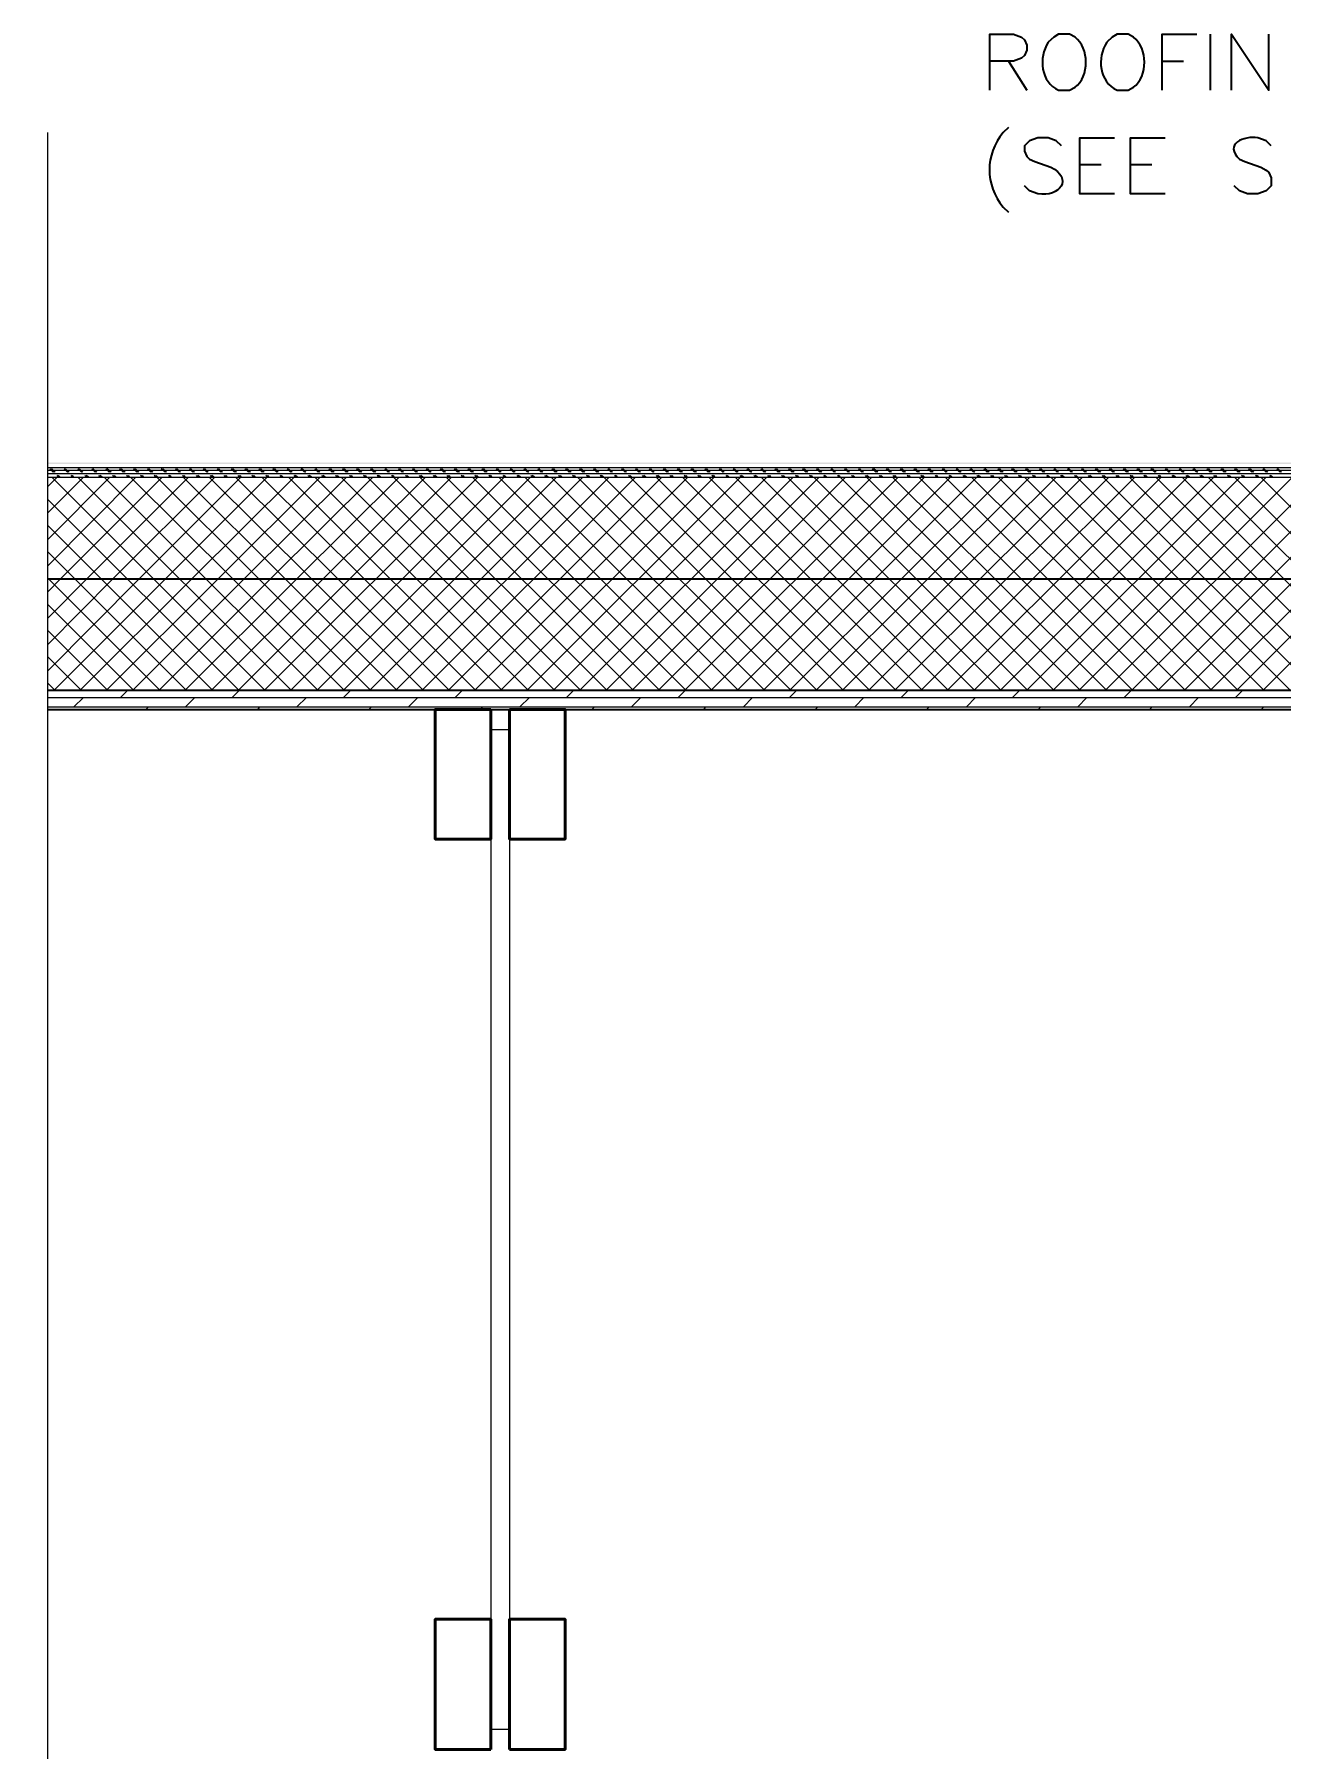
# Model space of a CAD drawing. Header units: inches. Extents: x 5 to 516, y -193 to 129.
# Drawn here: x 362.588 to 365.387, y -33.555 to -29.705 of the extents above; entities that cross this region are included whole.
import ezdxf

# ---------------------------------------------------------------- set-up
doc = ezdxf.new("R2010")
doc.units = ezdxf.units.IN
doc.header["$MEASUREMENT"] = 0
doc.layers.add('PDF5_Geometry', color=7, linetype='Continuous')
doc.layers.add('PDF5_Solid Fills', color=7, linetype='Continuous')

msp = doc.modelspace()

# ---------------------------------------------------------------- hatches: boundary and pattern name
at = {"layer": 'PDF5_Solid Fills', "transparency": 33554559}
msp.add_hatch(color=256, dxfattribs=at).paths.add_polyline_path([(368.2121414, -30.6678983), (368.2121414, -30.6656761), (362.6176964, -30.6656762), (362.6176964, -30.6678983)])

# ---------------------------------------------------------------- linework, layer by layer
at = {"layer": 'PDF5_Geometry', "lineweight": 35}
for points in [[(364.7299193, -29.8301206), (364.7299193, -29.7045651), (364.7832526, -29.7045651), (364.8010304, -29.7112317), (364.8076971, -29.7167873), (364.8132526, -29.7290095), (364.8132526, -29.7401206), (364.8076971, -29.7523428), (364.8010304, -29.7578984), (364.7832526, -29.7645651), (364.7299193, -29.7645651)], [(364.9210298, -29.7112312), (364.9088075, -29.7045645), (364.8843631, -29.7045645), (364.873252, -29.7112312), (364.8610298, -29.7223423)], [(365.0521412, -29.7112312), (365.039919, -29.7045645), (365.0154745, -29.7045645), (365.0043634, -29.7112312), (364.9921412, -29.7223423)], [(365.1165861, -29.8301206), (365.1165861, -29.7045651), (365.1943638, -29.7045651)], [(365.224364, -29.7045645), (365.224364, -29.8301201)], [(365.272141, -29.8301206), (365.272141, -29.7045651), (365.3554743, -29.8301206), (365.3554743, -29.7045651)], [(364.7721409, -29.7645643), (364.813252, -29.8301199)], [(365.1165861, -29.7645643), (365.1643638, -29.7645643)], [(364.8843631, -29.8301201), (364.9088075, -29.8301201), (364.9210298, -29.8234534)], [(365.0154745, -29.8301201), (365.039919, -29.8301201), (365.0521412, -29.8234534)], [(364.7721409, -29.913454), (364.7599187, -29.9245651)], [(364.8910306, -29.9545645), (364.8788084, -29.9434534), (364.8610306, -29.9367868), (364.8376973, -29.9367868), (364.8188084, -29.9434534), (364.8076973, -29.9545645), (364.8076973, -29.9667868), (364.8132528, -29.979009), (364.8188084, -29.9845645), (364.8310306, -29.9901201), (364.8665862, -30.0023423)], [(365.009919, -30.0623425), (364.9321412, -30.0623425), (364.9321412, -29.9367869), (365.009919, -29.9367869)], [(365.1232522, -30.0623425), (365.0454744, -30.0623425), (365.0454744, -29.9367869), (365.1232522, -29.9367869)], [(365.3610308, -29.9545645), (365.3499196, -29.9434534), (365.3310308, -29.9367868)], [(365.2899196, -29.9845645), (365.3021419, -29.9901201), (365.3376974, -30.0023423), (365.3499196, -30.009009), (365.3554752, -30.0145645), (365.3610308, -30.0267868), (365.3610308, -30.0445645), (365.3499196, -30.0556757), (365.3310308, -30.0623423), (365.3076974, -30.0623423), (365.2899196, -30.0556757), (365.2776974, -30.0445645)], [(364.9321412, -29.9967873), (364.979919, -29.9967873)], [(365.0454744, -29.9967873), (365.0932522, -29.9967873)], [(364.8376973, -30.0623423), (364.8188084, -30.0556757), (364.8076973, -30.0445645)], [(364.7599187, -30.0923429), (364.7721409, -30.103454)], [(368.2121414, -30.9267868), (362.6176964, -30.9267868)], [(368.2121414, -31.2190091), (368.2121414, -31.1767869), (362.6176964, -31.1767869)], [(362.6176969, -31.2190096), (368.2121419, -31.2190096)]]:
    msp.add_lwpolyline(points, dxfattribs=at)
at = {"layer": 'PDF5_Geometry', "lineweight": 15}
for points in [[(362.6176969, -45.1545658), (362.6176969, -37.112343), (362.7121414, -37.0834541), (362.5276969, -37.0512321), (362.6176969, -37.0178984), (362.6176969, -29.9245649)], [(362.6176969, -30.6978982), (368.2121419, -30.6978982), (368.2121419, -30.6767871), (362.6176969, -30.6767871)], [(362.6176969, -30.6823422), (368.2121419, -30.6823422)], [(362.6299187, -30.6867875), (362.6221409, -30.6790098)], [(362.6321408, -30.6867875), (362.624363, -30.6790098)], [(362.6343629, -30.6867875), (362.6265851, -30.6790098)], [(362.6621407, -30.6867875), (362.6543629, -30.6790098)], [(362.6632518, -30.6867875), (362.655474, -30.6790098)], [(362.6654739, -30.6867875), (362.6576961, -30.6790098)], [(362.6932517, -30.6867875), (362.6854739, -30.6790098)], [(362.6943639, -30.6867875), (362.6865861, -30.6790098)], [(362.696586, -30.6867875), (362.6888082, -30.6790098)], [(362.7243638, -30.6867875), (362.716586, -30.6790098)], [(362.7265859, -30.6867875), (362.7188081, -30.6790098)], [(362.727697, -30.6867875), (362.7199192, -30.6790098)], [(362.7554748, -30.6867875), (362.747697, -30.6790098)], [(362.7576969, -30.6867875), (362.7499191, -30.6790098)], [(362.759919, -30.6867875), (362.7510301, -30.6790098)], [(362.7865857, -30.6867875), (362.778808, -30.6790098)], [(362.7888079, -30.6867875), (362.7810301, -30.6790098)], [(362.79103, -30.6867875), (362.7832522, -30.6790098)], [(362.8176967, -30.6867875), (362.8099189, -30.6790098)], [(362.8199189, -30.6867875), (362.8121411, -30.6790098)], [(362.822141, -30.6867875), (362.8143632, -30.6790098)], [(362.8488077, -30.6867875), (362.8410299, -30.6790098)], [(362.8510298, -30.6867875), (362.8432521, -30.6790098)], [(362.853252, -30.6867875), (362.8454742, -30.6790098)], [(362.8810297, -30.6867875), (362.8721409, -30.6790098)], [(362.8821408, -30.6867875), (362.874363, -30.6790098)], [(362.8843629, -30.6867875), (362.8765852, -30.6790098)], [(362.9121407, -30.6867875), (362.9043629, -30.6790098)], [(362.9132518, -30.6867875), (362.905474, -30.6790098)], [(362.9154739, -30.6867875), (362.9076961, -30.6790098)], [(362.9432517, -30.6867875), (362.9354739, -30.6790098)], [(362.9454738, -30.6867875), (362.9365849, -30.6790098)], [(362.946586, -30.6867875), (362.9388082, -30.6790098)], [(362.9743638, -30.6867875), (362.966586, -30.6790098)], [(362.9765859, -30.6867875), (362.9688082, -30.6790098)], [(362.977697, -30.6867875), (362.9699192, -30.6790098)], [(363.0054748, -30.6867875), (362.997697, -30.6790098)], [(363.0076969, -30.6867875), (362.9999191, -30.6790098)], [(363.009919, -30.6867875), (363.0010302, -30.6790098)], [(363.0365858, -30.6867875), (363.028808, -30.6790098)], [(363.0388079, -30.6867875), (363.0310301, -30.6790098)], [(363.04103, -30.6867875), (363.0332522, -30.6790098)], [(363.0676967, -30.6867875), (363.059919, -30.6790098)], [(363.0699189, -30.6867875), (363.0621411, -30.6790098)], [(363.072141, -30.6867875), (363.0643632, -30.6790098)], [(363.0988077, -30.6867875), (363.0910299, -30.6790098)], [(363.1010298, -30.6867875), (363.0932521, -30.6790098)], [(363.103252, -30.6867875), (363.0954742, -30.6790098)], [(363.1310298, -30.6867875), (363.1221409, -30.6790098)], [(363.1321408, -30.6867875), (363.124363, -30.6790098)], [(363.134363, -30.6867875), (363.1265852, -30.6790098)], [(363.1621407, -30.6867875), (363.154363, -30.6790098)], [(363.1632518, -30.6867875), (363.155474, -30.6790098)], [(363.1654739, -30.6867875), (363.1576962, -30.6790098)], [(363.1932517, -30.6867875), (363.1854739, -30.6790098)], [(363.1954738, -30.6867875), (363.186585, -30.6790098)], [(363.196586, -30.6867875), (363.1888083, -30.6790098)], [(363.2243638, -30.6867875), (363.216586, -30.6790098)], [(363.226586, -30.6867875), (363.2188082, -30.6790098)], [(363.227697, -30.6867875), (363.2199192, -30.6790098)], [(363.2554748, -30.6867875), (363.247697, -30.6790098)], [(363.2576969, -30.6867875), (363.2499192, -30.6790098)], [(363.2599191, -30.6867875), (363.2521413, -30.6790098)], [(363.2865858, -30.6867875), (363.278808, -30.6790098)], [(363.2888079, -30.6867875), (363.2810301, -30.6790098)], [(363.29103, -30.6867875), (363.2832523, -30.6790098)], [(363.3176968, -30.6867875), (363.309919, -30.6790098)], [(363.3199189, -30.6867875), (363.3121411, -30.6790098)], [(363.322141, -30.6867875), (363.3143632, -30.6790098)], [(363.3488077, -30.6867875), (363.34103, -30.6790098)], [(363.3510299, -30.6867875), (363.3432521, -30.6790098)], [(363.353252, -30.6867875), (363.3454742, -30.6790098)], [(363.3810298, -30.6867875), (363.373252, -30.6790098)], [(363.3821408, -30.6867875), (363.3743631, -30.6790098)], [(363.384363, -30.6867875), (363.3765852, -30.6790098)], [(363.4121408, -30.6867875), (363.404363, -30.6790098)], [(363.4132518, -30.6867875), (363.405474, -30.6790098)], [(363.415474, -30.6867875), (363.4076962, -30.6790098)], [(363.4432517, -30.6867875), (363.435474, -30.6790098)], [(363.4454739, -30.6867875), (363.4376961, -30.6790098)], [(363.4465861, -30.6867875), (363.4388083, -30.6790098)], [(363.4743638, -30.6867875), (363.4665861, -30.6790098)], [(363.476586, -30.6867875), (363.4688082, -30.6790098)], [(363.477697, -30.6867875), (363.4699193, -30.6790098)], [(363.5054748, -30.6867875), (363.497697, -30.6790098)], [(363.507697, -30.6867875), (363.4999192, -30.6790098)], [(363.5099191, -30.6867875), (363.5021413, -30.6790098)], [(363.5365858, -30.6867875), (363.528808, -30.6790098)], [(363.5388079, -30.6867875), (363.5310302, -30.6790098)], [(363.5410301, -30.6867875), (363.5332523, -30.6790098)], [(363.5676968, -30.6867875), (363.559919, -30.6790098)], [(363.5699189, -30.6867875), (363.5621411, -30.6790098)], [(363.572141, -30.6867875), (363.5643633, -30.6790098)], [(363.5988078, -30.6867875), (363.59103, -30.6790098)], [(363.6010299, -30.6867875), (363.5932521, -30.6790098)], [(363.603252, -30.6867875), (363.5954742, -30.6790098)], [(363.6310298, -30.6867875), (363.623252, -30.6790098)], [(363.6321409, -30.6867875), (363.6243631, -30.6790098)], [(363.634363, -30.6867875), (363.6265852, -30.6790098)], [(363.6621408, -30.6867875), (363.654363, -30.6790098)], [(363.6632518, -30.6867875), (363.6554741, -30.6790098)], [(363.665474, -30.6867875), (363.6576962, -30.6790098)], [(363.6932518, -30.6867875), (363.685474, -30.6790098)], [(363.6954739, -30.6867875), (363.6876961, -30.6790098)], [(363.6965861, -30.6867875), (363.6888083, -30.6790098)], [(363.7243639, -30.6867875), (363.7165861, -30.6790098)], [(363.726586, -30.6867875), (363.7188082, -30.6790098)], [(363.7276971, -30.6867875), (363.7199193, -30.6790098)], [(363.7554748, -30.6867875), (363.7476971, -30.6790098)], [(363.757697, -30.6867875), (363.7499192, -30.6790098)], [(363.7599191, -30.6867875), (363.7521413, -30.6790098)], [(363.7865858, -30.6867875), (363.778808, -30.6790098)], [(363.788808, -30.6867875), (363.7810302, -30.6790098)], [(363.7910301, -30.6867875), (363.7832523, -30.6790098)], [(363.8176968, -30.6867875), (363.809919, -30.6790098)], [(363.8199189, -30.6867875), (363.8121412, -30.6790098)], [(363.8221411, -30.6867875), (363.8143633, -30.6790098)], [(363.8488078, -30.6867875), (363.84103, -30.6790098)], [(363.8510299, -30.6867875), (363.8432521, -30.6790098)], [(363.853252, -30.6867875), (363.8454743, -30.6790098)], [(363.8810298, -30.6867875), (363.873252, -30.6790098)], [(363.8821409, -30.6867875), (363.8743631, -30.6790098)], [(363.884363, -30.6867875), (363.8765852, -30.6790098)], [(363.9121408, -30.6867875), (363.904363, -30.6790098)], [(363.9132519, -30.6867875), (363.9054741, -30.6790098)], [(363.915474, -30.6867875), (363.9076962, -30.6790098)], [(363.9432518, -30.6867875), (363.935474, -30.6790098)], [(363.9454739, -30.6867875), (363.9376961, -30.6790098)], [(363.9465861, -30.6867875), (363.9388083, -30.6790098)], [(363.9743639, -30.6867875), (363.9665861, -30.6790098)], [(363.976586, -30.6867875), (363.9688082, -30.6790098)], [(363.9776971, -30.6867875), (363.9699193, -30.6790098)], [(364.0054749, -30.6867875), (363.9976971, -30.6790098)], [(364.007697, -30.6867875), (363.9999192, -30.6790098)], [(364.0099191, -30.6867875), (364.0021413, -30.6790098)], [(364.0365858, -30.6867875), (364.0288081, -30.6790098)], [(364.038808, -30.6867875), (364.0310302, -30.6790098)], [(364.0410301, -30.6867875), (364.0332523, -30.6790098)], [(364.0676968, -30.6867875), (364.059919, -30.6790098)], [(364.069919, -30.6867875), (364.0621412, -30.6790098)], [(364.0721411, -30.6867875), (364.0643633, -30.6790098)], [(364.0988078, -30.6867875), (364.09103, -30.6790098)], [(364.1010299, -30.6867875), (364.0932522, -30.6790098)], [(364.1032521, -30.6867875), (364.0954743, -30.6790098)], [(364.1310298, -30.6867875), (364.1232521, -30.6790098)], [(364.1321409, -30.6867875), (364.1243631, -30.6790098)], [(364.134363, -30.6867875), (364.1265853, -30.6790098)], [(364.1621408, -30.6867875), (364.154363, -30.6790098)], [(364.1632519, -30.6867875), (364.1554741, -30.6790098)], [(364.165474, -30.6867875), (364.1576962, -30.6790098)], [(364.1932518, -30.6867875), (364.185474, -30.6790098)], [(364.1954739, -30.6867875), (364.1876962, -30.6790098)], [(364.1965861, -30.6867875), (364.1888083, -30.6790098)], [(364.2243639, -30.6867875), (364.2165861, -30.6790098)], [(364.226586, -30.6867875), (364.2188083, -30.6790098)], [(364.2276971, -30.6867875), (364.2199193, -30.6790098)], [(364.2554749, -30.6867875), (364.2476971, -30.6790098)], [(364.257697, -30.6867875), (364.2499192, -30.6790098)], [(364.2599191, -30.6867875), (364.2521414, -30.6790098)], [(364.2865859, -30.6867875), (364.2788081, -30.6790098)], [(364.288808, -30.6867875), (364.2810302, -30.6790098)], [(364.2910301, -30.6867875), (364.2832523, -30.6790098)], [(364.3176968, -30.6867875), (364.3099191, -30.6790098)], [(364.319919, -30.6867875), (364.3121412, -30.6790098)], [(364.3221411, -30.6867875), (364.3143633, -30.6790098)], [(364.3488078, -30.6867875), (364.34103, -30.6790098)], [(364.3510299, -30.6867875), (364.3432522, -30.6790098)], [(364.3532521, -30.6867875), (364.3454743, -30.6790098)], [(364.3810299, -30.6867875), (364.3732521, -30.6790098)], [(364.3821409, -30.6867875), (364.3743631, -30.6790098)], [(364.3843631, -30.6867875), (364.3765853, -30.6790098)], [(364.4121408, -30.6867875), (364.4043631, -30.6790098)], [(364.4132519, -30.6867875), (364.4054741, -30.6790098)], [(364.415474, -30.6867875), (364.4076963, -30.6790098)], [(364.4432518, -30.6867875), (364.435474, -30.6790098)], [(364.4454739, -30.6867875), (364.4376962, -30.6790098)], [(364.4465861, -30.6867875), (364.4388084, -30.6790098)], [(364.4743639, -30.6867875), (364.4665861, -30.6790098)], [(364.4765861, -30.6867875), (364.4688083, -30.6790098)], [(364.4788082, -30.6867875), (364.4699193, -30.6790098)], [(364.5054749, -30.6867875), (364.4976971, -30.6790098)], [(364.507697, -30.6867875), (364.4999193, -30.6790098)], [(364.5099192, -30.6867875), (364.5021414, -30.6790098)], [(364.5365859, -30.6867875), (364.5288081, -30.6790098)], [(364.538808, -30.6867875), (364.5310302, -30.6790098)], [(364.5410301, -30.6867875), (364.5332524, -30.6790098)], [(364.5676969, -30.6867875), (364.5599191, -30.6790098)], [(364.569919, -30.6867875), (364.5621412, -30.6790098)], [(364.5721411, -30.6867875), (364.5643633, -30.6790098)], [(364.5988078, -30.6867875), (364.5910301, -30.6790098)], [(364.60103, -30.6867875), (364.5932522, -30.6790098)], [(364.6032521, -30.6867875), (364.5954743, -30.6790098)], [(364.6310299, -30.6867875), (364.6232521, -30.6790098)], [(364.6321409, -30.6867875), (364.6243632, -30.6790098)], [(364.6343631, -30.6867875), (364.6265853, -30.6790098)], [(364.6621409, -30.6867875), (364.6543631, -30.6790098)], [(364.6643641, -30.6867875), (364.6554752, -30.6790098)], [(364.6654741, -30.6867875), (364.6576963, -30.6790098)], [(364.6932518, -30.6867875), (364.6854741, -30.6790098)], [(364.695474, -30.6867875), (364.6876962, -30.6790098)], [(364.6965862, -30.6867875), (364.6888084, -30.6790098)], [(364.7243639, -30.6867875), (364.7165862, -30.6790098)], [(364.7265861, -30.6867875), (364.7188083, -30.6790098)], [(364.7288082, -30.6867875), (364.7199193, -30.6790098)], [(364.7554749, -30.6867875), (364.7476971, -30.6790098)], [(364.7576971, -30.6867875), (364.7499193, -30.6790098)], [(364.7599192, -30.6867875), (364.7521414, -30.6790098)], [(364.7865859, -30.6867875), (364.7788081, -30.6790098)], [(364.788808, -30.6867875), (364.7810303, -30.6790098)], [(364.7910302, -30.6867875), (364.7832524, -30.6790098)], [(364.8176969, -30.6867875), (364.8099191, -30.6790098)], [(364.819919, -30.6867875), (364.8121412, -30.6790098)], [(364.8221411, -30.6867875), (364.8143634, -30.6790098)], [(364.8499189, -30.6867875), (364.84103, -30.6790098)], [(364.85103, -30.6867875), (364.8432522, -30.6790098)], [(364.8532521, -30.6867875), (364.8454743, -30.6790098)], [(364.8810299, -30.6867875), (364.8732521, -30.6790098)], [(364.882141, -30.6867875), (364.8743632, -30.6790098)], [(364.8843631, -30.6867875), (364.8765853, -30.6790098)], [(364.9121409, -30.6867875), (364.9043631, -30.6790098)], [(364.9143641, -30.6867875), (364.9054753, -30.6790098)], [(364.9154741, -30.6867875), (364.9076963, -30.6790098)], [(364.9432519, -30.6867875), (364.9354741, -30.6790098)], [(364.945474, -30.6867875), (364.9376962, -30.6790098)], [(364.9465862, -30.6867875), (364.9388084, -30.6790098)], [(364.974364, -30.6867875), (364.9665862, -30.6790098)], [(364.9765861, -30.6867875), (364.9688083, -30.6790098)], [(364.9788082, -30.6867875), (364.9710305, -30.6790098)], [(365.0054749, -30.6867875), (364.9976972, -30.6790098)], [(365.0076971, -30.6867875), (364.9999193, -30.6790098)], [(365.0099192, -30.6867875), (365.0021414, -30.6790098)], [(365.0365859, -30.6867875), (365.0288081, -30.6790098)], [(365.0388081, -30.6867875), (365.0310303, -30.6790098)], [(365.0410302, -30.6867875), (365.0332524, -30.6790098)], [(365.0676969, -30.6867875), (365.0599191, -30.6790098)], [(365.069919, -30.6867875), (365.0621413, -30.6790098)], [(365.0721412, -30.6867875), (365.0643634, -30.6790098)], [(365.0999189, -30.6867875), (365.0910301, -30.6790098)], [(365.10103, -30.6867875), (365.0932522, -30.6790098)], [(365.1032521, -30.6867875), (365.0954744, -30.6790098)], [(365.1310299, -30.6867875), (365.1232521, -30.6790098)], [(365.132141, -30.6867875), (365.1243632, -30.6790098)], [(365.1343631, -30.6867875), (365.1265853, -30.6790098)], [(365.1621409, -30.6867875), (365.1543631, -30.6790098)], [(365.1643642, -30.6867875), (365.1565864, -30.6790098)], [(365.1654741, -30.6867875), (365.1576963, -30.6790098)], [(365.1932519, -30.6867875), (365.1854741, -30.6790098)], [(365.195474, -30.6867875), (365.1876962, -30.6790098)], [(365.1965862, -30.6867875), (365.1888084, -30.6790098)], [(365.224364, -30.6867875), (365.2165862, -30.6790098)], [(365.2265861, -30.6867875), (365.2188083, -30.6790098)], [(365.2288082, -30.6867875), (365.2210305, -30.6790098)], [(365.255475, -30.6867875), (365.2476972, -30.6790098)], [(365.2576971, -30.6867875), (365.2499193, -30.6790098)], [(365.2599192, -30.6867875), (365.2521414, -30.6790098)], [(365.2865859, -30.6867875), (365.2788082, -30.6790098)], [(365.2888081, -30.6867875), (365.2810303, -30.6790098)], [(365.2910302, -30.6867875), (365.2832524, -30.6790098)], [(365.3176969, -30.6867875), (365.3099191, -30.6790098)], [(365.3199191, -30.6867875), (365.3121413, -30.6790098)], [(365.3221412, -30.6867875), (365.3143634, -30.6790098)], [(365.349919, -30.6867875), (365.3421412, -30.6790098)], [(365.35103, -30.6867875), (365.3432523, -30.6790098)], [(365.3532522, -30.6867875), (365.3454744, -30.6790098)], [(365.3810299, -30.6867875), (365.3732522, -30.6790098)], [(365.382141, -30.6867875), (365.3743632, -30.6790098)], [(365.3843631, -30.6867875), (365.3765854, -30.6790098)], [(362.6176969, -30.6901196), (368.2121419, -30.6901196)], [(362.6176969, -31.132342), (362.8221414, -30.9267864), (363.0510303, -30.6978975)], [(362.6176969, -31.0734532), (362.7632525, -30.9267865), (362.9921414, -30.6978976)], [(362.6176969, -31.0145644), (362.7043636, -30.9267867), (362.9332525, -30.6978978)], [(362.6176969, -30.9556757), (362.6454747, -30.9267868), (362.8743636, -30.6978979)], [(362.6176969, -30.8967869), (362.8154747, -30.697898)], [(362.6176969, -30.8378982), (362.7565858, -30.6978982)], [(362.6176969, -30.7778983), (362.6976969, -30.6978983)], [(362.6176969, -30.7190096), (362.638808, -30.6978985)], [(363.1054741, -31.1767869), (362.6265852, -30.6978979)], [(362.6310297, -31.1767869), (363.1099187, -30.6978979)], [(362.6421415, -30.6978982), (362.6388082, -30.6945649)], [(362.6443636, -30.6978982), (362.6399192, -30.6945649)], [(362.6454747, -30.6978982), (362.6421414, -30.6945649)], [(362.6732525, -30.6978982), (362.6699192, -30.6945649)], [(362.6754746, -30.6978982), (362.6710302, -30.6945649)], [(362.6765857, -30.6978982), (362.6732524, -30.6945649)], [(363.164364, -31.1767869), (362.6854751, -30.6978979)], [(362.6899185, -31.1767869), (362.9399185, -30.9267868), (363.1699185, -30.6978979)], [(362.7043635, -30.6978982), (362.7010301, -30.6945649)], [(362.7065856, -30.6978982), (362.7032523, -30.6945649)], [(362.7088077, -30.6978982), (362.7043633, -30.6945649)], [(362.7354744, -30.6978982), (362.7321411, -30.6945649)], [(362.7376966, -30.6978982), (362.7343632, -30.6945649)], [(362.7399187, -30.6978982), (362.7354743, -30.6945649)], [(363.2243638, -31.1767869), (362.9732527, -30.9267868), (362.7443638, -30.6978979)], [(362.7488072, -31.1767869), (362.9988073, -30.9267868), (363.2288073, -30.6978979)], [(362.7665854, -30.6978982), (362.7632521, -30.6945649)], [(362.7688076, -30.6978982), (362.7654742, -30.6945649)], [(362.7710297, -30.6978982), (362.7676964, -30.6945649)], [(362.7976964, -30.6978982), (362.7943631, -30.6945649)], [(362.7999185, -30.6978982), (362.7965852, -30.6945649)], [(362.8021407, -30.6978982), (362.7988073, -30.6945649)], [(363.2832526, -31.1767869), (363.0332526, -30.9267868), (362.8032525, -30.6978979)], [(362.8076971, -31.1767869), (363.0576971, -30.9267868), (363.2876972, -30.6978979)], [(362.8299184, -30.6978982), (362.825474, -30.6945649)], [(362.8310306, -30.6978982), (362.8276973, -30.6945649)], [(362.8332528, -30.6978982), (362.8299194, -30.6945649)], [(362.8610306, -30.6978982), (362.8565861, -30.6945649)], [(362.8621405, -30.6978982), (362.8588072, -30.6945649)], [(362.8643638, -30.6978982), (362.8610304, -30.6945649)], [(363.3421413, -31.1767869), (363.0921413, -30.9267868), (362.8621413, -30.6978979)], [(362.8665859, -31.1767869), (363.1165859, -30.9267868), (363.3465859, -30.6978979)], [(362.8921415, -30.6978982), (362.8888082, -30.6945649)], [(362.8943637, -30.6978982), (362.8899192, -30.6945649)], [(362.8954747, -30.6978982), (362.8921414, -30.6945649)], [(362.9232525, -30.6978982), (362.9199192, -30.6945649)], [(363.4010301, -31.1767869), (363.1510301, -30.9267868), (362.9210301, -30.6978979)], [(362.9254746, -30.6978982), (362.9210302, -30.6945649)], [(362.9265857, -30.6978982), (362.9232524, -30.6945649)], [(362.9254746, -31.1767869), (363.1754747, -30.9267868), (363.4054747, -30.6978979)], [(362.9543635, -30.6978982), (362.9510302, -30.6945649)], [(362.9565856, -30.6978982), (362.9532523, -30.6945649)], [(362.9588078, -30.6978982), (362.9543633, -30.6945649)], [(363.4599189, -31.1767869), (363.2099188, -30.9267868), (362.9799188, -30.6978979)], [(362.9854745, -30.6978982), (362.9821411, -30.6945649)], [(362.9876966, -30.6978982), (362.9843633, -30.6945649)], [(362.9843634, -31.1767869), (363.2343634, -30.9267868), (363.4643634, -30.6978979)], [(362.9899187, -30.6978982), (362.9854743, -30.6945649)], [(363.0165854, -30.6978982), (363.0132521, -30.6945649)], [(363.0188076, -30.6978982), (363.0154742, -30.6945649)], [(363.0210297, -30.6978982), (363.0176964, -30.6945649)], [(363.5188076, -31.1767869), (363.2688076, -30.9267868), (363.0388076, -30.6978979)], [(363.0476964, -30.6978982), (363.0443631, -30.6945649)], [(363.0443632, -31.1767869), (363.5232522, -30.6978979)], [(363.0499186, -30.6978982), (363.0465852, -30.6945649)], [(363.0521407, -30.6978982), (363.0488074, -30.6945649)], [(363.0799185, -30.6978982), (363.075474, -30.6945649)], [(363.0810307, -30.6978982), (363.0776973, -30.6945649)], [(363.0832528, -30.6978982), (363.0799195, -30.6945649)], [(363.5776964, -31.1767869), (363.3276964, -30.9267868), (363.0976963, -30.6978979)], [(363.103252, -31.1767869), (363.5821409, -30.6978979)], [(363.1110306, -30.6978982), (363.1065861, -30.6945649)], [(363.1121405, -30.6978982), (363.1088072, -30.6945649)], [(363.1143638, -30.6978982), (363.1110304, -30.6945649)], [(363.1421416, -30.6978982), (363.1388082, -30.6945649)], [(363.1443637, -30.6978982), (363.1399192, -30.6945649)], [(363.1454747, -30.6978982), (363.1421414, -30.6945649)], [(363.6365863, -31.1767869), (363.1576973, -30.6978979)], [(363.1621407, -31.1767869), (363.6410297, -30.6978979)], [(363.1732525, -30.6978982), (363.1699192, -30.6945649)], [(363.1754747, -30.6978982), (363.1710302, -30.6945649)], [(363.1776968, -30.6978982), (363.1732523, -30.6945649)], [(363.2043635, -30.6978982), (363.2010302, -30.6945649)], [(363.2065856, -30.6978982), (363.2032523, -30.6945649)], [(363.2088078, -30.6978982), (363.2043633, -30.6945649)], [(363.6954739, -31.1767869), (363.2165849, -30.6978979)], [(363.2210295, -31.1767869), (363.6999184, -30.6978979)], [(363.2354745, -30.6978982), (363.2321412, -30.6945649)], [(363.2376966, -30.6978982), (363.2343633, -30.6945649)], [(363.2399187, -30.6978982), (363.2354743, -30.6945649)], [(363.2665855, -30.6978982), (363.2632521, -30.6945649)], [(363.2688076, -30.6978982), (363.2654743, -30.6945649)], [(363.2710297, -30.6978982), (363.2676964, -30.6945649)], [(363.7543638, -31.1767869), (363.2754748, -30.6978979)], [(363.2799194, -31.1767869), (363.7588083, -30.6978979)], [(363.2976964, -30.6978982), (363.2943631, -30.6945649)], [(363.2999186, -30.6978982), (363.2965852, -30.6945649)], [(363.3021407, -30.6978982), (363.2988074, -30.6945649)], [(363.3299185, -30.6978982), (363.325474, -30.6945649)], [(363.3310307, -30.6978982), (363.3276973, -30.6945649)], [(363.3332528, -30.6978982), (363.3299195, -30.6945649)], [(363.8132525, -31.1767869), (363.3343636, -30.6978979)], [(363.3388081, -31.1767869), (363.8176971, -30.6978979)], [(363.3610306, -30.6978982), (363.3565861, -30.6945649)], [(363.3632527, -30.6978982), (363.3588083, -30.6945649)], [(363.3643638, -30.6978982), (363.3610305, -30.6945649)], [(363.3921416, -30.6978982), (363.3888082, -30.6945649)], [(363.3943637, -30.6978982), (363.3899193, -30.6945649)], [(363.3954748, -30.6978982), (363.3921414, -30.6945649)], [(363.8721413, -31.1767869), (363.3932523, -30.6978979)], [(363.3976969, -31.1767869), (363.8765858, -30.6978979)], [(363.4232525, -30.6978982), (363.4199192, -30.6945649)], [(363.4254747, -30.6978982), (363.4210302, -30.6945649)], [(363.4276968, -30.6978982), (363.4232524, -30.6945649)], [(363.4543635, -30.6978982), (363.4510302, -30.6945649)], [(363.9310301, -31.1767869), (363.4521411, -30.6978979)], [(363.4565857, -30.6978982), (363.4532523, -30.6945649)], [(363.4588078, -30.6978982), (363.4543633, -30.6945649)], [(363.4565857, -31.1767869), (363.9354746, -30.6978979)], [(363.4854745, -30.6978982), (363.4821412, -30.6945649)], [(363.4876966, -30.6978982), (363.4843633, -30.6945649)], [(363.4899188, -30.6978982), (363.4854743, -30.6945649)], [(363.9899188, -31.1767869), (363.5110299, -30.6978979)], [(363.5165855, -30.6978982), (363.5132521, -30.6945649)], [(363.5188076, -30.6978982), (363.5154743, -30.6945649)], [(363.5154744, -31.1767869), (363.9943634, -30.6978979)], [(363.5210297, -30.6978982), (363.5176964, -30.6945649)], [(363.5488075, -30.6978982), (363.5443631, -30.6945649)], [(363.5499186, -30.6978982), (363.5465853, -30.6945649)], [(363.5521407, -30.6978982), (363.5488074, -30.6945649)], [(364.0488076, -31.1767869), (363.5699186, -30.6978979)], [(363.5743632, -31.1767869), (364.0532521, -30.6978979)], [(363.5799185, -30.6978982), (363.5754741, -30.6945649)], [(363.5810307, -30.6978982), (363.5776974, -30.6945649)], [(363.5832528, -30.6978982), (363.5799195, -30.6945649)], [(363.6110306, -30.6978982), (363.6065862, -30.6945649)], [(363.6132527, -30.6978982), (363.6088083, -30.6945649)], [(363.6143638, -30.6978982), (363.6110305, -30.6945649)], [(364.1076963, -31.1767869), (363.6288074, -30.6978979)], [(363.6332519, -31.1767869), (364.1121409, -30.6978979)], [(363.6421416, -30.6978982), (363.6388083, -30.6945649)], [(363.6443637, -30.6978982), (363.6399193, -30.6945649)], [(363.6454748, -30.6978982), (363.6421415, -30.6945649)], [(363.6732526, -30.6978982), (363.6699192, -30.6945649)], [(363.6754747, -30.6978982), (363.6710303, -30.6945649)], [(363.6776968, -30.6978982), (363.6732524, -30.6945649)], [(364.1665862, -31.1767869), (363.6876973, -30.6978979)], [(363.6921418, -31.1767869), (364.1710308, -30.6978979)], [(363.7043635, -30.6978982), (363.7010302, -30.6945649)], [(363.7065857, -30.6978982), (363.7032523, -30.6945649)], [(363.7088078, -30.6978982), (363.7043634, -30.6945649)], [(363.7354745, -30.6978982), (363.7321412, -30.6945649)], [(363.7376967, -30.6978982), (363.7343633, -30.6945649)], [(363.7399188, -30.6978982), (363.7354743, -30.6945649)], [(364.225475, -31.1767869), (363.746586, -30.6978979)], [(363.7510294, -31.1767869), (364.2299184, -30.6978979)], [(363.7665855, -30.6978982), (363.7632522, -30.6945649)], [(363.7688076, -30.6978982), (363.7654743, -30.6945649)], [(363.7710298, -30.6978982), (363.7676964, -30.6945649)], [(363.7988075, -30.6978982), (363.7943631, -30.6945649)], [(363.7999186, -30.6978982), (363.7965853, -30.6945649)], [(363.8021407, -30.6978982), (363.7988074, -30.6945649)], [(364.2843637, -31.1767869), (363.8054748, -30.6978979)], [(363.8099193, -31.1767869), (364.2888083, -30.6978979)], [(363.8299185, -30.6978982), (363.8254741, -30.6945649)], [(363.8310307, -30.6978982), (363.8276974, -30.6945649)], [(363.8332529, -30.6978982), (363.8299195, -30.6945649)], [(363.8610306, -30.6978982), (363.8565862, -30.6945649)], [(363.8632528, -30.6978982), (363.8588083, -30.6945649)], [(363.8643638, -30.6978982), (363.8610305, -30.6945649)], [(364.3432525, -31.1767869), (363.8643635, -30.6978979)], [(363.8688081, -31.1767869), (364.347697, -30.6978979)], [(363.8921416, -30.6978982), (363.8888083, -30.6945649)], [(363.8943637, -30.6978982), (363.8899193, -30.6945649)], [(363.8954748, -30.6978982), (363.8921415, -30.6945649)], [(363.9232526, -30.6978982), (363.9199193, -30.6945649)], [(363.9254747, -30.6978982), (363.9210303, -30.6945649)], [(364.4021412, -31.1767869), (363.9232523, -30.6978979)], [(363.9276969, -30.6978982), (363.9232524, -30.6945649)], [(363.9276969, -31.1767869), (364.4065858, -30.6978979)], [(363.9543636, -30.6978982), (363.9510302, -30.6945649)], [(363.9565857, -30.6978982), (363.9532524, -30.6945649)], [(363.9588078, -30.6978982), (363.9543634, -30.6945649)], [(364.46103, -31.1767869), (363.9821411, -30.6978979)], [(363.9854745, -30.6978982), (363.9821412, -30.6945649)], [(363.9876967, -30.6978982), (363.9843633, -30.6945649)], [(363.9899188, -30.6978982), (363.9854744, -30.6945649)], [(363.9865856, -31.1767869), (364.4654746, -30.6978979)], [(364.0165855, -30.6978982), (364.0132522, -30.6945649)], [(364.0188077, -30.6978982), (364.0154743, -30.6945649)], [(364.0210298, -30.6978982), (364.0176965, -30.6945649)], [(364.5199188, -31.1767869), (364.0410298, -30.6978979)], [(364.0488076, -30.6978982), (364.0443631, -30.6945649)], [(364.0454744, -31.1767869), (364.5243633, -30.6978979)], [(364.0499186, -30.6978982), (364.0465853, -30.6945649)], [(364.0521408, -30.6978982), (364.0488074, -30.6945649)], [(364.0799185, -30.6978982), (364.0754741, -30.6945649)], [(364.0810307, -30.6978982), (364.0776974, -30.6945649)], [(364.0832529, -30.6978982), (364.0799195, -30.6945649)], [(364.5788075, -31.1767869), (364.0999186, -30.6978979)], [(364.1043631, -31.1767869), (364.5832521, -30.6978979)], [(364.1110307, -30.6978982), (364.1065862, -30.6945649)], [(364.1132528, -30.6978982), (364.1088083, -30.6945649)], [(364.1143639, -30.6978982), (364.1110305, -30.6945649)], [(364.1421416, -30.6978982), (364.1388083, -30.6945649)], [(364.1443638, -30.6978982), (364.1399193, -30.6945649)], [(364.1454748, -30.6978982), (364.1421415, -30.6945649)], [(364.6376963, -31.1767869), (364.1588073, -30.6978979)], [(364.1632519, -31.1767869), (364.6421408, -30.6978979)], [(364.1732526, -30.6978982), (364.1699193, -30.6945649)], [(364.1754747, -30.6978982), (364.1721414, -30.6945649)], [(364.1776969, -30.6978982), (364.1732524, -30.6945649)], [(364.2043636, -30.6978982), (364.2010303, -30.6945649)], [(364.2065857, -30.6978982), (364.2032524, -30.6945649)], [(364.2088079, -30.6978982), (364.2043634, -30.6945649)], [(364.6965862, -31.1767869), (364.2176972, -30.6978979)], [(364.2221418, -31.1767869), (364.7010307, -30.6978979)], [(364.2354746, -30.6978982), (364.2321412, -30.6945649)], [(364.2376967, -30.6978982), (364.2343634, -30.6945649)], [(364.2399188, -30.6978982), (364.2365855, -30.6945649)], [(364.2665855, -30.6978982), (364.2632522, -30.6945649)], [(364.2688077, -30.6978982), (364.2654743, -30.6945649)], [(364.2710298, -30.6978982), (364.2676965, -30.6945649)], [(364.7554749, -31.1767869), (364.276586, -30.6978979)], [(364.2810305, -31.1767869), (364.5310306, -30.9267868), (364.7610306, -30.6978979)], [(364.2988076, -30.6978982), (364.2943631, -30.6945649)], [(364.2999187, -30.6978982), (364.2965853, -30.6945649)], [(364.3021408, -30.6978982), (364.2988075, -30.6945649)], [(364.3299186, -30.6978982), (364.3254741, -30.6945649)], [(364.3310308, -30.6978982), (364.3276974, -30.6945649)], [(364.3332529, -30.6978982), (364.3299196, -30.6945649)], [(364.8154747, -31.1767869), (364.5654747, -30.9267868), (364.3354747, -30.6978979)], [(364.3399193, -31.1767869), (364.5899193, -30.9267868), (364.8199193, -30.6978979)], [(364.3610307, -30.6978982), (364.3576973, -30.6945649)], [(364.3632528, -30.6978982), (364.3588084, -30.6945649)], [(364.3643639, -30.6978982), (364.3610305, -30.6945649)], [(364.3921417, -30.6978982), (364.3888083, -30.6945649)], [(364.3943638, -30.6978982), (364.3899193, -30.6945649)], [(364.3954748, -30.6978982), (364.3921415, -30.6945649)], [(364.8743635, -31.1767869), (364.6243635, -30.9267868), (364.3943635, -30.6978979)], [(364.398808, -31.1767869), (364.6488081, -30.9267868), (364.8788081, -30.6978979)], [(364.4232526, -30.6978982), (364.4199193, -30.6945649)], [(364.4254748, -30.6978982), (364.4221414, -30.6945649)], [(364.4276969, -30.6978982), (364.4232524, -30.6945649)], [(364.4543636, -30.6978982), (364.4510303, -30.6945649)], [(364.9332523, -31.1767869), (364.6832522, -30.9267868), (364.4532522, -30.6978979)], [(364.4565857, -30.6978982), (364.4532524, -30.6945649)], [(364.4588079, -30.6978982), (364.4543634, -30.6945649)], [(364.4576968, -31.1767869), (364.7076968, -30.9267868), (364.9376968, -30.6978979)], [(364.4854746, -30.6978982), (364.4821413, -30.6945649)], [(364.4876967, -30.6978982), (364.4843634, -30.6945649)], [(364.4899188, -30.6978982), (364.4865855, -30.6945649)], [(364.992141, -31.1767869), (364.742141, -30.9267868), (364.512141, -30.6978979)], [(364.5165856, -30.6978982), (364.5132522, -30.6945649)], [(364.5188077, -30.6978982), (364.5154744, -30.6945649)], [(364.5165856, -31.1767869), (364.7665856, -30.9267868), (364.9965856, -30.6978979)], [(364.5210298, -30.6978982), (364.5176965, -30.6945649)], [(364.5488076, -30.6978982), (364.5443632, -30.6945649)], [(364.5499187, -30.6978982), (364.5465853, -30.6945649)], [(364.5521408, -30.6978982), (364.5488075, -30.6945649)], [(365.0510298, -31.1767869), (364.8010298, -30.9267868), (364.5710297, -30.6978979)], [(364.5799186, -30.6978982), (364.5754741, -30.6945649)], [(364.5754743, -31.1767869), (364.8254743, -30.9267868), (365.0554744, -30.6978979)], [(364.5810308, -30.6978982), (364.5776974, -30.6945649)], [(364.5832529, -30.6978982), (364.5799196, -30.6945649)], [(364.6110307, -30.6978982), (364.6076974, -30.6945649)], [(364.6132528, -30.6978982), (364.6088084, -30.6945649)], [(364.6143639, -30.6978982), (364.6110306, -30.6945649)], [(365.1099185, -31.1767869), (364.8599185, -30.9267868), (364.6299185, -30.6978979)], [(364.6343631, -31.1767869), (364.8854742, -30.9267868), (365.1143631, -30.6978979)], [(364.6421417, -30.6978982), (364.6388083, -30.6945649)], [(364.6443638, -30.6978982), (364.6399194, -30.6945649)], [(364.6454749, -30.6978982), (364.6421415, -30.6945649)], [(364.6732526, -30.6978982), (364.6699193, -30.6945649)], [(364.6754748, -30.6978982), (364.6721414, -30.6945649)], [(364.6776969, -30.6978982), (364.6732525, -30.6945649)], [(365.1688084, -31.1767869), (364.9188084, -30.9267868), (364.6888084, -30.6978979)], [(364.694364, -31.1767869), (365.173253, -30.6978979)], [(364.7043636, -30.6978982), (364.7010303, -30.6945649)], [(364.7065858, -30.6978982), (364.7032524, -30.6945649)], [(364.7088079, -30.6978982), (364.7043634, -30.6945649)], [(364.7354746, -30.6978982), (364.7321413, -30.6945649)], [(364.7376967, -30.6978982), (364.7343634, -30.6945649)], [(364.7399189, -30.6978982), (364.7365855, -30.6945649)], [(365.2276972, -31.1767869), (364.7488082, -30.6978979)], [(364.7532528, -31.1767869), (365.2321417, -30.6978979)], [(364.7665856, -30.6978982), (364.7632522, -30.6945649)], [(364.7688077, -30.6978982), (364.7654744, -30.6945649)], [(364.7710298, -30.6978982), (364.7676965, -30.6945649)], [(364.7988076, -30.6978982), (364.7943632, -30.6945649)], [(364.7999187, -30.6978982), (364.7965854, -30.6945649)], [(364.8021408, -30.6978982), (364.7988075, -30.6945649)], [(365.2865859, -31.1767869), (364.807697, -30.6978979)], [(364.8121415, -31.1767869), (365.2910305, -30.6978979)], [(364.8299186, -30.6978982), (364.8254742, -30.6945649)], [(364.8310308, -30.6978982), (364.8276975, -30.6945649)], [(364.8332529, -30.6978982), (364.8299196, -30.6945649)], [(364.8610307, -30.6978982), (364.8576974, -30.6945649)], [(364.8632528, -30.6978982), (364.8588084, -30.6945649)], [(364.8643639, -30.6978982), (364.8610306, -30.6945649)], [(365.3454747, -31.1767869), (364.8665858, -30.6978979)], [(364.8710303, -31.1767869), (365.3499193, -30.6978979)], [(364.8921417, -30.6978982), (364.8888084, -30.6945649)], [(364.8943638, -30.6978982), (364.8899194, -30.6945649)], [(364.896586, -30.6978982), (364.8921415, -30.6945649)], [(364.9232527, -30.6978982), (364.9199193, -30.6945649)], [(364.9254748, -30.6978982), (364.9221415, -30.6945649)], [(364.9276969, -30.6978982), (364.9232525, -30.6945649)], [(365.4043635, -31.1767869), (364.9254745, -30.6978979)], [(364.9299191, -31.1767869), (365.408808, -30.6978979)], [(364.9543636, -30.6978982), (364.9510303, -30.6945649)], [(364.9565858, -30.6978982), (364.9532524, -30.6945649)], [(364.9588079, -30.6978982), (364.9543635, -30.6945649)], [(364.9854746, -30.6978982), (364.9821413, -30.6945649)], [(365.4632522, -31.1767869), (364.9843633, -30.6978979)], [(364.9876968, -30.6978982), (364.9843634, -30.6945649)], [(364.9899189, -30.6978982), (364.9865856, -30.6945649)], [(364.9888078, -31.1767869), (365.4676968, -30.6978979)], [(365.0165856, -30.6978982), (365.0132523, -30.6945649)], [(365.0188077, -30.6978982), (365.0154744, -30.6945649)], [(365.0210299, -30.6978982), (365.0176965, -30.6945649)], [(365.522141, -31.1767869), (365.043252, -30.6978979)], [(365.0488076, -30.6978982), (365.0443632, -30.6945649)], [(365.0499187, -30.6978982), (365.0465854, -30.6945649)], [(365.0476966, -31.1767869), (365.5265855, -30.6978979)], [(365.0521408, -30.6978982), (365.0488075, -30.6945649)], [(365.0799186, -30.6978982), (365.0754742, -30.6945649)], [(365.0821408, -30.6978982), (365.0776963, -30.6945649)], [(365.083253, -30.6978982), (365.0799196, -30.6945649)], [(365.1021411, -30.6978982), (365.5754744, -31.1712316)], [(365.1110307, -30.6978982), (365.1076974, -30.6945649)], [(365.1132529, -30.6978982), (365.1088084, -30.6945649)], [(365.1143639, -30.6978982), (365.1110306, -30.6945649)], [(365.1421417, -30.6978982), (365.1388084, -30.6945649)], [(365.1443638, -30.6978982), (365.1399194, -30.6945649)], [(365.146586, -30.6978982), (365.1421415, -30.6945649)], [(365.1610298, -30.6978982), (365.5754743, -31.1123427)], [(365.1732527, -30.6978982), (365.1699194, -30.6945649)], [(365.1754748, -30.6978982), (365.1721415, -30.6945649)], [(365.177697, -30.6978982), (365.1732525, -30.6945649)], [(365.2043637, -30.6978982), (365.2010303, -30.6945649)], [(365.2065858, -30.6978982), (365.2032525, -30.6945649)], [(365.2088079, -30.6978982), (365.2043635, -30.6945649)], [(365.2199197, -30.6978982), (365.5754753, -31.0534538)], [(365.2354746, -30.6978982), (365.2321413, -30.6945649)], [(365.2376968, -30.6978982), (365.2343634, -30.6945649)], [(365.2399189, -30.6978982), (365.2365856, -30.6945649)], [(365.2676967, -30.6978982), (365.2632522, -30.6945649)], [(365.2688078, -30.6978982), (365.2654744, -30.6945649)], [(365.2710299, -30.6978982), (365.2676966, -30.6945649)], [(365.2788073, -30.6978982), (365.575474, -30.9945649)], [(365.2988077, -30.6978982), (365.2943632, -30.6945649)], [(365.2999187, -30.6978982), (365.2965854, -30.6945649)], [(365.3021409, -30.6978982), (365.2988075, -30.6945649)], [(365.3299186, -30.6978982), (365.3254742, -30.6945649)], [(365.3321408, -30.6978982), (365.3276963, -30.6945649)], [(365.333253, -30.6978982), (365.3299196, -30.6945649)], [(365.3376972, -30.6978982), (365.575475, -30.935676)], [(365.5854751, -30.6978982), (365.3565862, -30.9267871)], [(365.3610308, -30.6978982), (365.3576974, -30.6945649)], [(365.3632529, -30.6978982), (365.3588084, -30.6945649)], [(365.364364, -30.6978982), (365.3610306, -30.6945649)], [(363.0465854, -31.1767869), (362.6176964, -30.7478979)], [(362.9876966, -31.1767869), (362.6176966, -30.8067868)], [(362.9288078, -31.1767869), (362.6176967, -30.8656757)], [(362.8699191, -31.1767869), (362.6176968, -30.9245646)], [(365.1065853, -31.1767869), (365.3565854, -30.9267868)], [(365.1654741, -31.1767869), (365.4154741, -30.9267868)], [(365.224364, -31.1767869), (365.474364, -30.9267868)], [(365.2832527, -31.1767869), (365.5332528, -30.9267868)], [(365.3421415, -31.1767869), (365.5754749, -30.9434535)], [(362.8110303, -31.1767869), (362.617697, -30.9834535)], [(362.7521416, -31.1767869), (362.6176971, -31.0423424)], [(362.6932517, -31.1767869), (362.6176961, -31.1012313)], [(362.6343629, -31.1767869), (362.6176963, -31.1601202)], [(362.7810304, -31.1923429), (362.796586, -31.1767874)], [(363.0310304, -31.1923429), (363.046586, -31.1767874)], [(363.2810305, -31.1923429), (363.296586, -31.1767874)], [(363.5310305, -31.1923429), (363.546586, -31.1767874)], [(363.7810305, -31.1923429), (363.796586, -31.1767874)], [(364.0310305, -31.1923429), (364.0465861, -31.1767874)], [(364.2810305, -31.1923429), (364.2965861, -31.1767874)], [(364.5310306, -31.1923429), (364.5465861, -31.1767874)], [(364.7810306, -31.1923429), (364.7965861, -31.1767874)], [(365.0310306, -31.1923429), (365.0465861, -31.1767874)], [(365.2810306, -31.1923429), (365.2965862, -31.1767874)], [(362.6176969, -31.1923429), (368.2121419, -31.1923429)], [(362.6176969, -31.2134532), (368.2121419, -31.2134532)], [(362.6765857, -31.2134532), (362.6976968, -31.1923421)], [(362.8388081, -31.2190096), (362.8432525, -31.2134541)], [(362.9265857, -31.2134532), (362.9476968, -31.1923421)], [(363.0888081, -31.2190096), (363.0932526, -31.2134541)], [(363.1765857, -31.2134532), (363.1976968, -31.1923421)], [(363.3388081, -31.2190096), (363.3432526, -31.2134541)], [(363.4265857, -31.2134532), (363.4476969, -31.1923421)], [(363.5888082, -31.2190096), (363.5932526, -31.2134541)], [(363.6765858, -31.2134532), (363.6976969, -31.1923421)], [(363.8388082, -31.2190096), (363.8432526, -31.2134541)], [(363.9265858, -31.2134532), (363.9476969, -31.1923421)], [(364.0888082, -31.2190096), (364.0932526, -31.2134541)], [(364.1776969, -31.2134532), (364.1976969, -31.1923421)], [(364.3388082, -31.2190096), (364.3443638, -31.2134541)], [(364.4276969, -31.2134532), (364.4476969, -31.1923421)], [(364.5888082, -31.2190096), (364.5943638, -31.2134541)], [(364.6776969, -31.2134532), (364.6976969, -31.1923421)], [(364.8388083, -31.2190096), (364.8443638, -31.2134541)], [(364.9276969, -31.2134532), (364.9476969, -31.1923421)], [(365.0888083, -31.2190096), (365.0943638, -31.2134541)], [(365.177697, -31.2134532), (365.197697, -31.1923421)], [(365.3388083, -31.2190096), (365.3443639, -31.2134541)], [(363.6532528, -31.2645645), (363.6110306, -31.2645645), (363.6110306, -33.5067869)], [(363.6532523, -31.2645645), (363.6532523, -33.5067869)], [(363.6110306, -33.5067872), (363.6532528, -33.5067872)]]:
    msp.add_lwpolyline(points, dxfattribs=at)
at = {"layer": 'PDF5_Geometry', "lineweight": 50}
for points in [[(363.6110306, -31.2190096), (363.6110306, -31.5101208), (363.4865862, -31.5101208), (363.4865862, -31.2190096)], [(363.6532523, -31.2190096), (363.6532523, -31.5101208), (363.7776967, -31.5101208), (363.7776967, -31.2190096)], [(363.6110306, -33.5523431), (363.6110306, -33.2601209), (363.4865862, -33.2601209), (363.4865862, -33.5523431)], [(363.6532523, -33.5523432), (363.6532523, -33.2601209), (363.7776967, -33.2601209), (363.7776967, -33.5523432)]]:
    msp.add_lwpolyline(points, close=True, dxfattribs=at)
at = {"layer": 'PDF5_Geometry', "lineweight": 35}
for points in [[(364.8610298, -29.7223423), (364.8386224, -29.7569534), (364.8438631, -29.8119534), (364.8843631, -29.8301201)], [(364.9210298, -29.8234534), (364.9538075, -29.7987868), (364.9538075, -29.7358979), (364.9210298, -29.7112312)], [(364.9921412, -29.7223423), (364.9697338, -29.7569534), (364.9749745, -29.8119349), (365.0154745, -29.8301201)], [(365.0521412, -29.8234534), (365.084919, -29.7987868), (365.084919, -29.7358979), (365.0521412, -29.7112312)], [(364.7599187, -29.9245651), (364.7188446, -29.9754355), (364.7188446, -30.0414725), (364.7599187, -30.0923429)], [(365.3310308, -29.9367868), (365.3004937, -29.9314164), (365.2533085, -29.9508238), (365.2899196, -29.9845645)], [(364.8665862, -30.0023423), (364.9175862, -30.0278608), (364.8874751, -30.0706386), (364.8376973, -30.0623423)]]:
    msp.add_open_spline(points, degree=3, dxfattribs=at)

doc.saveas('drawing.dxf')
